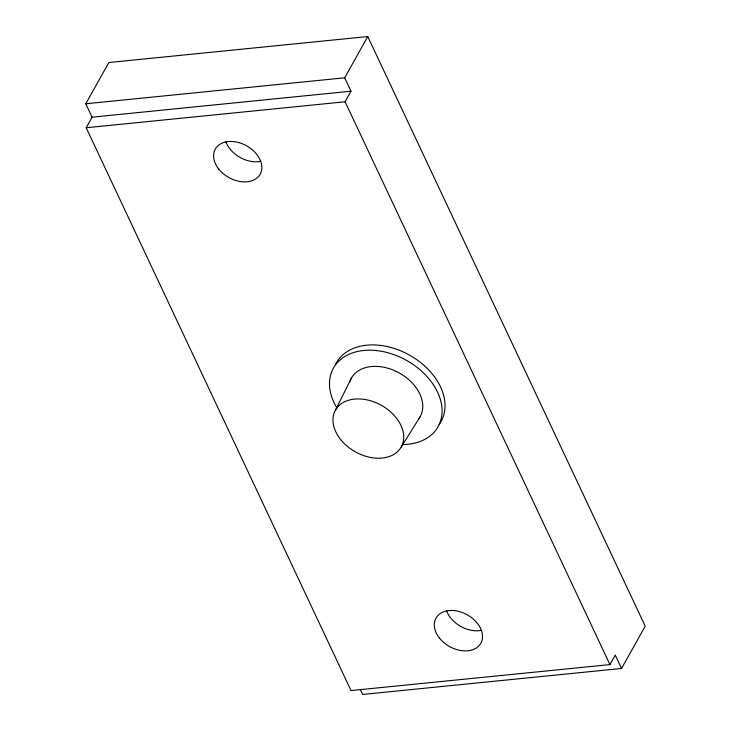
<?xml version="1.0" encoding="UTF-8"?>
<svg xmlns="http://www.w3.org/2000/svg" width="731" height="731" viewBox="0 0 731 731"><rect width="100%" height="100%" fill="white"/><g stroke="black" fill="none" stroke-linecap="round" stroke-linejoin="round"><path stroke-width="1.1" d="M335.52 410.036L351.474 378M621.569 668.472L615.255 655.067L609.937 664.589L351.017 690.567L86.176 127.751L92.088 117.179L85.783 103.775L108.846 62.528L367.766 36.55L645.217 626.165L621.569 668.472L362.649 694.45L360.219 689.296M609.937 664.589L345.096 101.773L351.008 91.201L344.703 77.797L367.766 36.55M401.173 447.116A37.701 26.654 29.2 0 0 363.371 399.254A37.701 26.654 29.2 0 0 340.5 439.358A37.701 26.654 29.2 0 0 401.173 447.116L420.106 416.752M85.783 103.775L344.703 77.797M92.088 117.179L351.008 91.201M86.176 127.751L345.096 101.773M335.502 364.559A59.979 42.407 29.2 0 1 410.438 355.641A59.979 42.407 29.2 0 1 439.167 424.373M349.793 381.829A39.41 27.869 29.2 0 1 398.294 372.454A39.41 27.869 29.2 0 1 418.982 418.507M337.037 408.181A59.979 42.407 29.2 0 1 361.306 350.77A59.979 42.407 29.2 0 1 438.143 393.433A59.979 42.407 29.2 0 1 402.553 444.558M481.363 630.341A25.704 18.174 29.2 0 1 446.586 610.696M260.665 161.332A25.704 18.174 29.2 0 1 225.879 141.686M439.422 638.026A25.704 18.174 29.2 0 0 480.788 643.317A25.704 18.174 29.2 0 0 455.011 610.687A25.704 18.174 29.2 0 0 439.422 638.026M218.715 169.016A25.704 18.174 29.2 0 0 260.09 174.307A25.704 18.174 29.2 0 0 234.313 141.677A25.704 18.174 29.2 0 0 218.715 169.016"/></g></svg>
